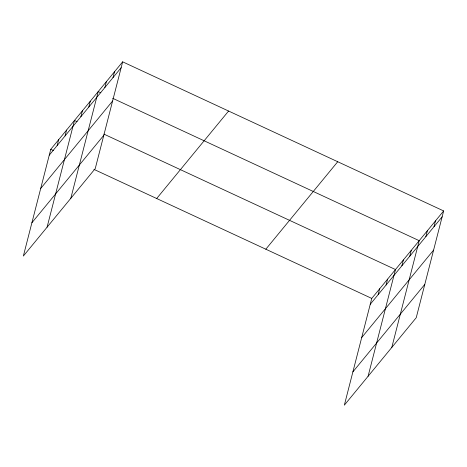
<?xml version="1.0" encoding="UTF-8"?>
<svg xmlns="http://www.w3.org/2000/svg" width="467" height="467" viewBox="0 0 467 467"><rect width="100%" height="100%" fill="white"/><g stroke="black" fill="none" stroke-linecap="round" stroke-linejoin="round"><path stroke-width="0.7" d="M122.658 61.831L50.757 149.312L23.35 256.062L95.25 168.581L122.658 61.831L443.65 210.938L416.243 317.688L344.342 405.169L371.75 298.419L443.65 210.938M57.161 145.552L58.667 139.686M65.071 135.932L66.577 130.065M47.074 227.195L74.486 120.445L77.102 121.659M80.89 116.686L82.396 110.819M88.794 107.066L90.3 101.199M70.803 198.329L98.21 91.573L100.825 92.793M104.853 87.527L106.359 81.661M113.002 77.615L114.508 71.749M378.153 294.659L379.659 288.793M386.063 285.033L387.569 279.173M368.072 376.297L395.479 269.547L103.907 134.111M401.883 265.793L403.389 259.926M409.793 256.167L411.299 250.306M391.795 347.43L419.203 240.68L112.6 98.257M425.846 236.635L427.352 230.768M433.995 226.717L435.501 220.85M49.251 155.178L121.151 67.697M40.705 188.47L112.605 100.989M31.896 222.771L103.797 135.29M156.684 198.516L228.585 111.041M265.822 249.209L337.723 161.734M370.243 304.28L442.144 216.805M361.697 337.571L433.598 250.096M352.889 371.872L424.789 284.397M50.757 149.312L53.372 150.526M93.914 169.358L371.75 298.419"/></g></svg>
